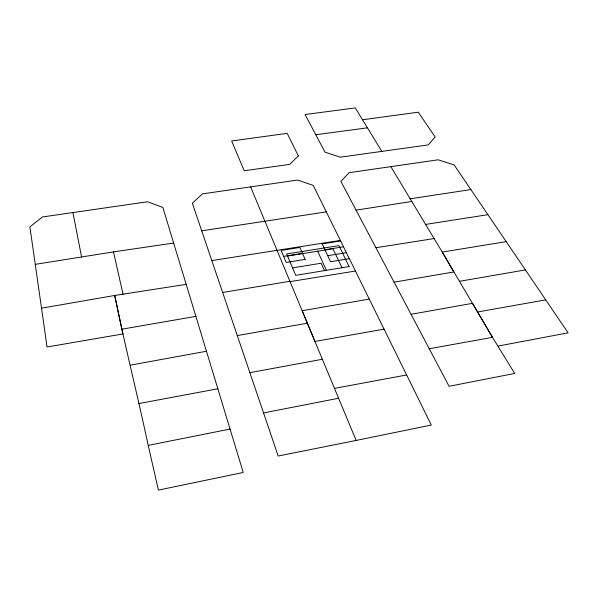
<?xml version="1.0" encoding="UTF-8"?>
<svg xmlns="http://www.w3.org/2000/svg" width="598" height="598" viewBox="0 0 598 598"><rect width="100%" height="100%" fill="white"/><g stroke="black" fill="none" stroke-linecap="round" stroke-linejoin="round"><path stroke-width="0.9" d="M356.146 440.434L431.315 425.058L313.27 185.41L297.587 180.05L202.543 193.864L192.324 203.171L278.182 456.02L356.146 440.434L250.637 186.882M148.199 445.39L158.425 490.091L243.222 472.472L186.187 284.349L114.726 295.464L122.904 333.946L47.055 346.99L41.531 308.187L114.726 295.464C124.907 345.659 137.577 395.285 148.199 445.39L230.066 429.065M263.531 412.926L338.58 398.253M498.186 346.055L568.1 332.839L454.114 164.884L438.147 159.808L349.135 172.673L340.92 181.441L449.061 386.286L514.684 373.451L492.505 337.347L442.243 252.072L390.838 166.655M138.863 403.56L217.874 388.775M249.889 372.666L322.359 359.263M334.491 388.379L406.64 374.968M130.297 365.161L206.452 351.243M429.252 348.754L492.505 337.347L472.472 303.343L411.08 314.301M384.051 329.139L314.944 341.451L302.169 310.721L369.287 299.09M237.264 335.583L307.379 323.197M477.548 311.977L545.735 299.875M121.857 329.206L195.897 316.357M459.264 281.337L525.388 269.93M394.104 282.151L453.83 271.985L442.243 252.072L506.214 241.637M35.26 264.353L113.493 251.893L173.644 243.042L186.187 284.349M222.65 292.474L289.933 281.269M327.726 255.69L346.384 252.692M292.564 267.889L321.141 263.247L324.497 270.617M349.314 258.672L330.545 261.722L322.202 243.879L340.636 240.964M290.067 281.636L355.421 271.044M283.609 256.385L302.506 253.373M324.946 249.747L343.491 246.787M287.548 256.011L332.922 248.768L342.004 267.74M340.359 240.396L211.819 260.586M425.746 224.407L487.893 214.675M375.895 247.721L434.193 238.565M356.072 210.13L411.813 201.466M409.959 198.828L470.888 189.573M201.72 230.821L326.336 211.894M381.816 151.399L340.299 157.184L325.006 152.169L305.085 114.524L355.317 107.909L381.816 151.399L428.235 144.918L435.135 136.979L418.264 112.2L362.448 119.779M315.819 134.737L367.322 127.837M317.65 251.205L326.411 270.303M173.644 243.042L162.858 207.439L147.564 201.765L42.428 216.969L29.9 226.896L41.531 308.187M113.493 251.893L123.061 294.395M72.926 212.567L81.627 257.192M298.372 155.943L289.746 164.353L244.231 170.781L231.643 140.964L287.219 133.354L298.372 155.943M349.12 266.573L295.711 275.342L286.674 253.948L338.954 245.629L349.12 266.573M305.144 259.375L286.143 262.432L281.12 250.42L299.897 247.452L305.144 259.375"/></g></svg>
